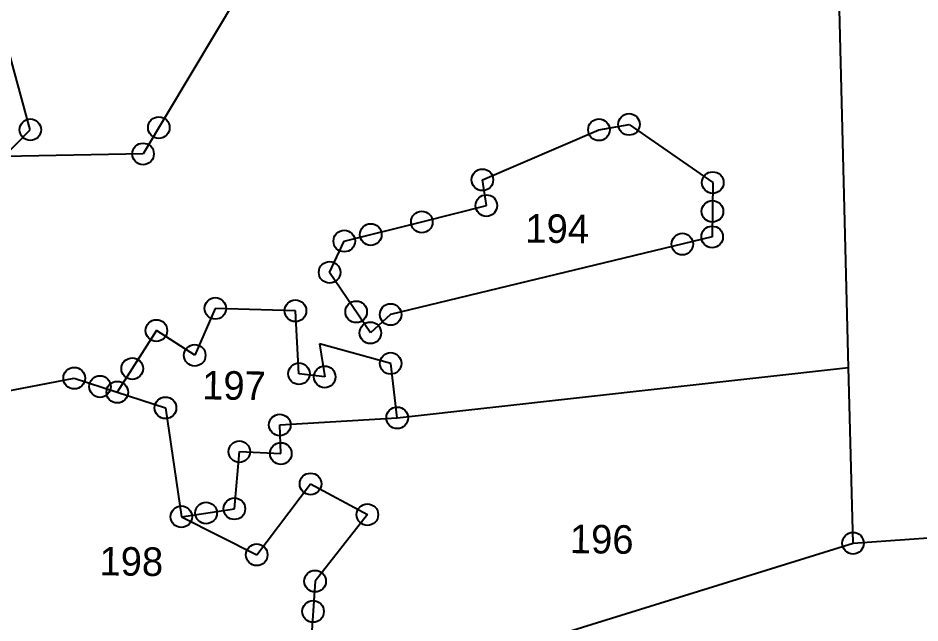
# Model space of a CAD drawing. Header units: metres. Extents: x 288131 to 289837, y 2081162 to 2084367.
# Drawn here: x 289059.9 to 289348.1, y 2083079.3 to 2083272.7 of the extents above; entities that cross this region are included whole.
import ezdxf
from ezdxf.enums import TextEntityAlignment as Align

# ---------------------------------------------------------------- set-up
doc = ezdxf.new("R2010")
doc.units = ezdxf.units.M
doc.header["$LTSCALE"] = 10
doc.header["$MEASUREMENT"] = 0
doc.layers.add('POLY_PARCEL', color=6, linetype='Continuous')
doc.layers.add('TEXT_PARCEL', color=7, linetype='Continuous')
doc.styles.add('TEXT_MAP', font='')
doc.styles.get('TEXT_MAP').set_extended_font_data('Kruti Dev 050')

msp = doc.modelspace()

# ---------------------------------------------------------------- linework, layer by layer
for centre in [(289255.1, 2083238.65), (289063.81, 2083236.96), (289104.87, 2083237.63), (289245.48, 2083236.94), (289099.84, 2083229.22), (289208.25, 2083220.94), (289281.86, 2083220.05), (289209.52, 2083212.7), (289281.75, 2083210.85), (289188.89, 2083207.46), (289172.58, 2083203.44), (289164.12, 2083201.36), (289281.65, 2083202.69), (289272.13, 2083200.39), (289159.43, 2083191.36), (289122.92, 2083179.83), (289148.52, 2083179.07), (289167.93, 2083178.74), (289178.93, 2083177.88), (289104.09, 2083172.75), (289172.46, 2083172.01), (289116.34, 2083164.83), (289096.37, 2083160.58), (289178.95, 2083162.25), (289077.84, 2083157.53), (289149.65, 2083158.95), (289157.87, 2083157.94), (289086.07, 2083154.85), (289091.59, 2083153.05), (289106.99, 2083148.04), (289181.03, 2083144.86), (289143.51, 2083142.57), (289130.6, 2083134.04), (289143.86, 2083133.43), (289153.34, 2083123.72), (289119.97, 2083114.43), (289129.01, 2083115.78), (289112.06, 2083113.24), (289171.51, 2083113.9), (289326.67, 2083104.76), (289136.15, 2083101.07), (289154.8, 2083092.62), (289154.15, 2083082.95)]:
    msp.add_circle(centre, 3.45)
at = {"layer": 'POLY_PARCEL'}
for p, q in [((289325.26, 2083160.96), (289321.44, 2083312.88)), ((289063.81, 2083236.96), (289051.98, 2083280.06)), ((289131.17, 2083281.59), (289099.84, 2083229.22)), ((289245.48, 2083236.94), (289255.1, 2083238.65)), ((289255.1, 2083238.65), (289281.86, 2083220.05)), ((289055.47, 2083228.38), (289063.81, 2083236.96)), ((289208.25, 2083220.94), (289245.48, 2083236.94)), ((289099.84, 2083229.22), (289055.47, 2083228.38)), ((289209.52, 2083212.7), (289208.25, 2083220.94)), ((289281.86, 2083220.05), (289281.65, 2083202.69)), ((289188.89, 2083207.46), (289209.52, 2083212.7)), ((289164.12, 2083201.36), (289188.89, 2083207.46)), ((289159.43, 2083191.36), (289164.12, 2083201.36)), ((289281.65, 2083202.69), (289178.93, 2083177.88)), ((289172.46, 2083172.01), (289159.43, 2083191.36)), ((289122.92, 2083179.83), (289116.34, 2083164.83)), ((289148.52, 2083179.07), (289122.92, 2083179.83)), ((289149.65, 2083158.95), (289148.52, 2083179.07)), ((289178.93, 2083177.88), (289172.46, 2083172.01)), ((289104.09, 2083172.75), (289091.59, 2083153.05)), ((289116.34, 2083164.83), (289104.09, 2083172.75)), ((289178.95, 2083162.25), (289156.16, 2083168.47)), ((289156.16, 2083168.47), (289157.87, 2083157.94)), ((289181.03, 2083144.86), (289178.95, 2083162.25)), ((289181.03, 2083144.86), (289325.26, 2083160.96)), ((289326.67, 2083104.76), (289325.26, 2083160.96)), ((289157.87, 2083157.94), (289149.65, 2083158.95)), ((289043.93, 2083151.08), (289077.84, 2083157.53)), ((289077.84, 2083157.53), (289091.59, 2083153.05)), ((289091.59, 2083153.05), (289106.99, 2083148.04)), ((289106.99, 2083148.04), (289112.06, 2083113.24)), ((289143.51, 2083142.57), (289181.03, 2083144.86)), ((289143.86, 2083133.43), (289143.51, 2083142.57)), ((289129.01, 2083115.78), (289130.6, 2083134.04)), ((289130.6, 2083134.04), (289143.86, 2083133.43)), ((289136.15, 2083101.07), (289153.34, 2083123.72)), ((289153.34, 2083123.72), (289171.51, 2083113.9)), ((289112.06, 2083113.24), (289129.01, 2083115.78)), ((289112.06, 2083113.24), (289136.15, 2083101.07)), ((289171.51, 2083113.9), (289154.8, 2083092.62)), ((289326.67, 2083104.76), (289440.36, 2083112.96)), ((289152.01, 2083050.62), (289326.67, 2083104.76)), ((289154.8, 2083092.62), (289152.01, 2083050.62))]:
    msp.add_line(p, q, dxfattribs=at)

# ---------------------------------------------------------------- texts
at = {"layer": 'TEXT_PARCEL', "style": 'TEXT_MAP'}
for s, p in [('194', (289232.15, 2083205.33)), ('197', (289128.9, 2083155.2)), ('196', (289246.38, 2083106.05)), ('198', (289096.08, 2083098.95))]:
    msp.add_text(s, height=9.125, rotation=359.3123, dxfattribs=at).set_placement(p, align=Align.MIDDLE)

doc.saveas('drawing.dxf')
